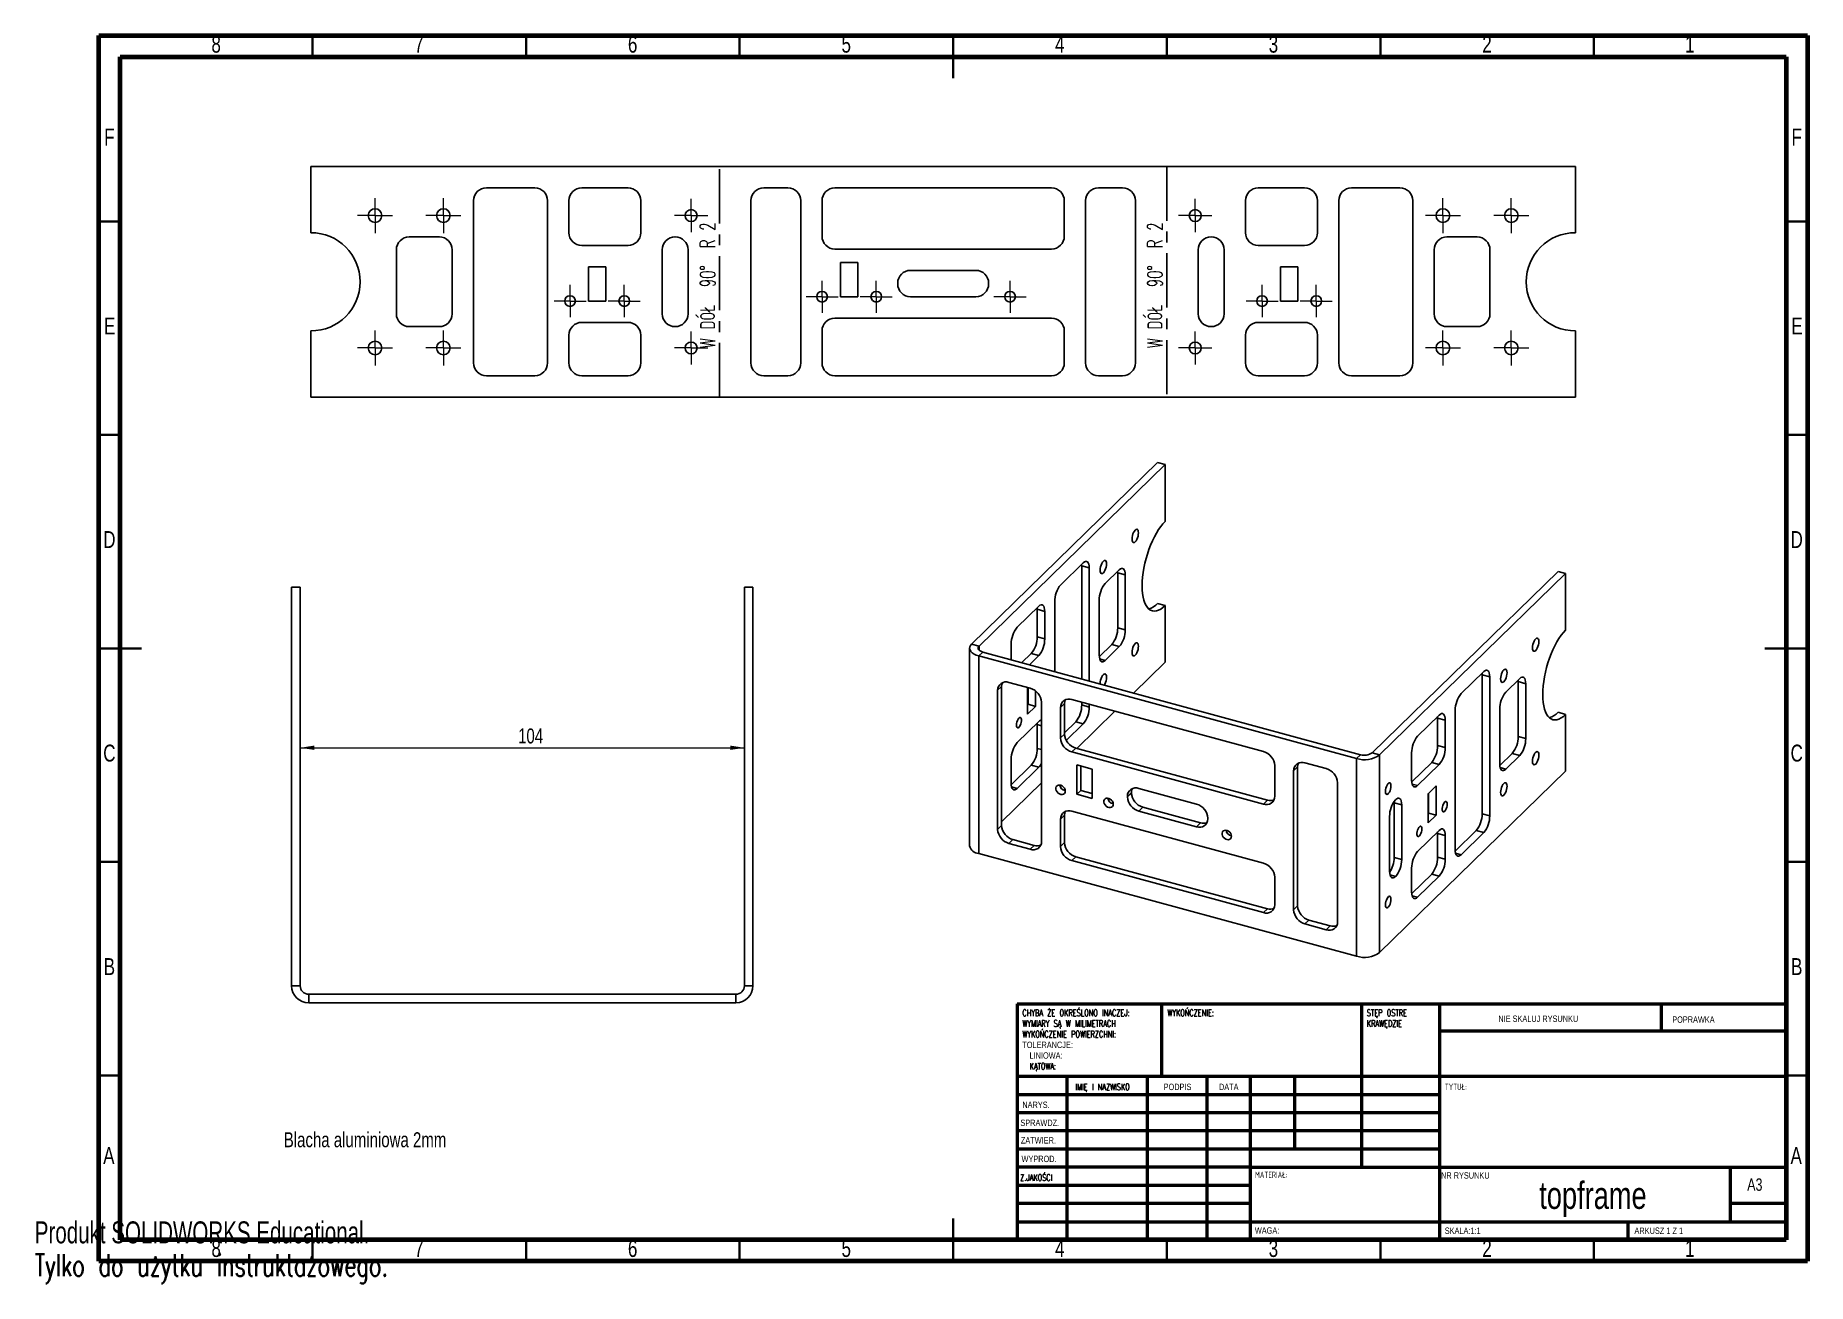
# Model space of a CAD drawing. Header units: millimetres. Extents: x 0 to 415, y 0 to 292.
import ezdxf

# ---------------------------------------------------------------- set-up
doc = ezdxf.new("R2010")
doc.units = ezdxf.units.MM
doc.linetypes.add('CENTERX2', pattern=[20.32, 12.7, -2.54, 2.54, -2.54])
doc.styles.add('SLDTEXTSTYLE0', font='TXT', dxfattribs={"width": 0.75})
doc.styles.add('SLDTEXTSTYLE1', font='TXT', dxfattribs={"width": 0.75, "bigfont": 'bigfont'})
doc.styles.add('SLDTEXTSTYLE2', font='TXT', dxfattribs={"width": 0.6875})
doc.styles.add('SLDTEXTSTYLE3', font='TXT', dxfattribs={"width": 0.65, "bigfont": 'bigfont'})
doc.styles.add('SLDTEXTSTYLE4', font='TXT', dxfattribs={"width": 0.7})
doc.styles.add('SLDTEXTSTYLE5', font='TXT', dxfattribs={"width": 0.7, "bigfont": 'bigfont'})
doc.dimstyles.new('SLDDIMSTYLE0', dxfattribs={"dimtxt": 3.5, "dimasz": 3.302, "dimexe": 0, "dimexo": 0.0625, "dimgap": 0.875, "dimtad": 1, "dimrnd": 1e-09, "dimzin": 12, "dimdsep": 46, "dimtxsty": 'SLDTEXTSTYLE0', "dimsah": 1, "dimcen": 0.09, "dimadec": 0, "dimazin": 3, "dimtfac": 1, "dimtofl": 0, "dimtmove": 0, "dimatfit": 3, "dimfxl": 0, "dimfrac": 2, "dimtolj": 1, "dimtzin": 12, "dimarcsym": 0})

# ---------------------------------------------------------------- blocks, each defined once
blk = doc.blocks.new('SW_NOTE_0')
at = {"color": 0, "linetype": 'Continuous', "lineweight": 0, "char_height": 1.5, "attachment_point": 1}
for s, insert, style in [('CHYBA ŻE OKREŚLONO INACZEJ:', (0, 1.93), 'SLDTEXTSTYLE1'), ('WYMIARY SĄ W MILIMETRACH', (0, -0.57), 'SLDTEXTSTYLE1'), ('WYKOŃCZENIE POWIERZCHNI:', (0, -3.07), 'SLDTEXTSTYLE1'), ('TOLERANCJE:', (0, -5.57), 'SLDTEXTSTYLE0'), ('LINIOWA:', (1.69, -8.07), 'SLDTEXTSTYLE0'), ('KĄTOWA:', (1.69, -10.57), 'SLDTEXTSTYLE1')]:
    blk.add_mtext(s, dxfattribs=dict(at, insert=insert, style=style))
blk = doc.blocks.new('SW_NOTE_1')
at = {"color": 0, "linetype": 'Continuous', "lineweight": 0, "char_height": 1.5, "attachment_point": 1, "style": 'SLDTEXTSTYLE1'}
for s, insert in [('STĘP OSTRE', (0, 1.93)), ('KRAWĘDZIE', (0, -0.57))]:
    blk.add_mtext(s, dxfattribs=dict(at, insert=insert))
blk = doc.blocks.new('SW_CENTERMARKSYMBOL_0')
at = {"color": 0, "linetype": 'Continuous', "lineweight": 0}
for p, q in [((-2.5, 0), (-3.75, 0)), ((0, 0), (-2.5, 0)), ((0, 2.5), (0, 3.75)), ((0, 0), (0, 2.5)), ((0, 0), (0, -2.5)), ((0, 0), (2.5, 0)), ((2.5, 0), (3.75, 0)), ((0, -2.5), (0, -3.75))]:
    blk.add_line(p, q, dxfattribs=at)
blk = doc.blocks.new('SW_CENTERMARKSYMBOL_1')
at = {"color": 0, "linetype": 'Continuous', "lineweight": 0}
for p, q in [((-2.5, 0), (-3.75, 0)), ((0, 0), (-2.5, 0)), ((0, 2.5), (0, 3.75)), ((0, 0), (0, 2.5)), ((0, 0), (0, -2.5)), ((0, 0), (2.5, 0)), ((2.5, 0), (3.75, 0)), ((0, -2.5), (0, -3.75))]:
    blk.add_line(p, q, dxfattribs=at)
blk = doc.blocks.new('SW_CENTERMARKSYMBOL_2')
at = {"color": 0, "linetype": 'Continuous', "lineweight": 0}
for p, q in [((-2.5, 0), (-3.75, 0)), ((0, 0), (-2.5, 0)), ((0, 2.5), (0, 3.75)), ((0, 0), (0, 2.5)), ((0, 0), (0, -2.5)), ((0, 0), (2.5, 0)), ((2.5, 0), (3.75, 0)), ((0, -2.5), (0, -3.75))]:
    blk.add_line(p, q, dxfattribs=at)
blk = doc.blocks.new('SW_CENTERMARKSYMBOL_3')
at = {"color": 0, "linetype": 'Continuous', "lineweight": 0}
for p, q in [((-2.5, 0), (-3.9, 0)), ((0, 0), (-2.5, 0)), ((0, 2.5), (0, 3.9)), ((0, 0), (0, 2.5)), ((0, 0), (0, -2.5)), ((0, 0), (2.5, 0)), ((2.5, 0), (3.9, 0)), ((0, -2.5), (0, -3.9))]:
    blk.add_line(p, q, dxfattribs=at)
blk = doc.blocks.new('SW_CENTERMARKSYMBOL_4')
at = {"color": 0, "linetype": 'Continuous', "lineweight": 0}
for p, q in [((-2.5, 0), (-3.75, 0)), ((0, 0), (-2.5, 0)), ((0, 2.5), (0, 3.75)), ((0, 0), (0, 2.5)), ((0, 0), (0, -2.5)), ((0, 0), (2.5, 0)), ((2.5, 0), (3.75, 0)), ((0, -2.5), (0, -3.75))]:
    blk.add_line(p, q, dxfattribs=at)
blk = doc.blocks.new('SW_CENTERMARKSYMBOL_5')
at = {"color": 0, "linetype": 'Continuous', "lineweight": 0}
for p, q in [((-2.5, 0), (-4.1, 0)), ((0, 0), (-2.5, 0)), ((0, 2.5), (0, 4.1)), ((0, 0), (0, 2.5)), ((0, 0), (0, -2.5)), ((0, 0), (2.5, 0)), ((2.5, 0), (4.1, 0)), ((0, -2.5), (0, -4.1))]:
    blk.add_line(p, q, dxfattribs=at)
blk = doc.blocks.new('SW_CENTERMARKSYMBOL_6')
at = {"color": 0, "linetype": 'Continuous', "lineweight": 0}
for p, q in [((-2.5, 0), (-4.1, 0)), ((0, 0), (-2.5, 0)), ((0, 2.5), (0, 4.1)), ((0, 0), (0, 2.5)), ((0, 0), (0, -2.5)), ((0, 0), (2.5, 0)), ((2.5, 0), (4.1, 0)), ((0, -2.5), (0, -4.1))]:
    blk.add_line(p, q, dxfattribs=at)
blk = doc.blocks.new('SW_CENTERMARKSYMBOL_7')
at = {"color": 0, "linetype": 'Continuous', "lineweight": 0}
for p, q in [((-2.5, 0), (-4.1, 0)), ((0, 0), (-2.5, 0)), ((0, 2.5), (0, 4.1)), ((0, 0), (0, 2.5)), ((0, 0), (0, -2.5)), ((0, 0), (2.5, 0)), ((2.5, 0), (4.1, 0)), ((0, -2.5), (0, -4.1))]:
    blk.add_line(p, q, dxfattribs=at)
blk = doc.blocks.new('SW_CENTERMARKSYMBOL_8')
at = {"color": 0, "linetype": 'Continuous', "lineweight": 0}
for p, q in [((-2.5, 0), (-4.1, 0)), ((0, 0), (-2.5, 0)), ((0, 2.5), (0, 4.1)), ((0, 0), (0, 2.5)), ((0, 0), (0, -2.5)), ((0, 0), (2.5, 0)), ((2.5, 0), (4.1, 0)), ((0, -2.5), (0, -4.1))]:
    blk.add_line(p, q, dxfattribs=at)
blk = doc.blocks.new('SW_CENTERMARKSYMBOL_9')
at = {"color": 0, "linetype": 'Continuous', "lineweight": 0}
for p, q in [((-2.5, 0), (-3.75, 0)), ((0, 0), (-2.5, 0)), ((0, 2.5), (0, 3.75)), ((0, 0), (0, 2.5)), ((0, 0), (0, -2.5)), ((0, 0), (2.5, 0)), ((2.5, 0), (3.75, 0)), ((0, -2.5), (0, -3.75))]:
    blk.add_line(p, q, dxfattribs=at)
blk = doc.blocks.new('SW_CENTERMARKSYMBOL_10')
at = {"color": 0, "linetype": 'Continuous', "lineweight": 0}
for p, q in [((-2.5, 0), (-3.9, 0)), ((0, 0), (-2.5, 0)), ((0, 2.5), (0, 3.9)), ((0, 0), (0, 2.5)), ((0, 0), (0, -2.5)), ((0, 0), (2.5, 0)), ((2.5, 0), (3.9, 0)), ((0, -2.5), (0, -3.9))]:
    blk.add_line(p, q, dxfattribs=at)
blk = doc.blocks.new('SW_CENTERMARKSYMBOL_11')
at = {"color": 0, "linetype": 'Continuous', "lineweight": 0}
for p, q in [((-2.5, 0), (-3.75, 0)), ((0, 0), (-2.5, 0)), ((0, 2.5), (0, 3.75)), ((0, 0), (0, 2.5)), ((0, 0), (0, -2.5)), ((0, 0), (2.5, 0)), ((2.5, 0), (3.75, 0)), ((0, -2.5), (0, -3.75))]:
    blk.add_line(p, q, dxfattribs=at)
blk = doc.blocks.new('SW_CENTERMARKSYMBOL_12')
at = {"color": 0, "linetype": 'Continuous', "lineweight": 0}
for p, q in [((-2.5, 0), (-4.1, 0)), ((0, 0), (-2.5, 0)), ((0, 2.5), (0, 4.1)), ((0, 0), (0, 2.5)), ((0, 0), (0, -2.5)), ((0, 0), (2.5, 0)), ((2.5, 0), (4.1, 0)), ((0, -2.5), (0, -4.1))]:
    blk.add_line(p, q, dxfattribs=at)
blk = doc.blocks.new('SW_CENTERMARKSYMBOL_13')
at = {"color": 0, "linetype": 'Continuous', "lineweight": 0}
for p, q in [((-2.5, 0), (-4.1, 0)), ((0, 0), (-2.5, 0)), ((0, 2.5), (0, 4.1)), ((0, 0), (0, 2.5)), ((0, 0), (0, -2.5)), ((0, 0), (2.5, 0)), ((2.5, 0), (4.1, 0)), ((0, -2.5), (0, -4.1))]:
    blk.add_line(p, q, dxfattribs=at)
blk = doc.blocks.new('SW_CENTERMARKSYMBOL_14')
at = {"color": 0, "linetype": 'Continuous', "lineweight": 0}
for p, q in [((-2.5, 0), (-3.9, 0)), ((0, 0), (-2.5, 0)), ((0, 2.5), (0, 3.9)), ((0, 0), (0, 2.5)), ((0, 0), (0, -2.5)), ((0, 0), (2.5, 0)), ((2.5, 0), (3.9, 0)), ((0, -2.5), (0, -3.9))]:
    blk.add_line(p, q, dxfattribs=at)
blk = doc.blocks.new('SW_CENTERMARKSYMBOL_15')
at = {"color": 0, "linetype": 'Continuous', "lineweight": 0}
for p, q in [((-2.5, 0), (-4.1, 0)), ((0, 0), (-2.5, 0)), ((0, 2.5), (0, 4.1)), ((0, 0), (0, 2.5)), ((0, 0), (0, -2.5)), ((0, 0), (2.5, 0)), ((2.5, 0), (4.1, 0)), ((0, -2.5), (0, -4.1))]:
    blk.add_line(p, q, dxfattribs=at)
blk = doc.blocks.new('SW_CENTERMARKSYMBOL_16')
at = {"color": 0, "linetype": 'Continuous', "lineweight": 0}
for p, q in [((-2.5, 0), (-4.1, 0)), ((0, 0), (-2.5, 0)), ((0, 2.5), (0, 4.1)), ((0, 0), (0, 2.5)), ((0, 0), (0, -2.5)), ((0, 0), (2.5, 0)), ((2.5, 0), (4.1, 0)), ((0, -2.5), (0, -4.1))]:
    blk.add_line(p, q, dxfattribs=at)
blk = doc.blocks.new('SW_CENTERMARKSYMBOL_17')
at = {"color": 0, "linetype": 'Continuous', "lineweight": 0}
for p, q in [((-2.5, 0), (-3.75, 0)), ((0, 0), (-2.5, 0)), ((0, 2.5), (0, 3.75)), ((0, 0), (0, 2.5)), ((0, 0), (0, -2.5)), ((0, 0), (2.5, 0)), ((2.5, 0), (3.75, 0)), ((0, -2.5), (0, -3.75))]:
    blk.add_line(p, q, dxfattribs=at)
blk = doc.blocks.new('SW_CENTERMARKSYMBOL_18')
at = {"color": 0, "linetype": 'Continuous', "lineweight": 0}
for p, q in [((-2.5, 0), (-3.9, 0)), ((0, 0), (-2.5, 0)), ((0, 2.5), (0, 3.9)), ((0, 0), (0, 2.5)), ((0, 0), (0, -2.5)), ((0, 0), (2.5, 0)), ((2.5, 0), (3.9, 0)), ((0, -2.5), (0, -3.9))]:
    blk.add_line(p, q, dxfattribs=at)
blk = doc.blocks.new('_D')
at = {"color": 7, "linetype": 'Continuous', "lineweight": 18}
blk.add_line((62.13, 125.23), (166.13, 125.23), dxfattribs=at)
for points in [[(62.13, 125.23), (65.43, 124.73), (65.43, 125.74)], [(166.13, 125.23), (162.83, 125.74), (162.83, 124.73)]]:
    blk.add_solid(points, dxfattribs=at)
at = {"color": 7, "linetype": 'Continuous', "lineweight": 18, "insert": (113.14, 129.75), "char_height": 3.5, "attachment_point": 1, "style": 'SLDTEXTSTYLE0'}
blk.add_mtext('104', dxfattribs=at)

msp = doc.modelspace()

# ---------------------------------------------------------------- linework, layer by layer
at = {"color": 7, "linetype": 'Continuous', "lineweight": 70}
for p, q in [((15, 5), (15, 292)), ((15, 292), (415, 292)), ((415, 292), (415, 5)), ((20, 10), (20, 287)), ((20, 287), (410, 287)), ((410, 287), (410, 10)), ((410, 10), (20, 10)), ((415, 5), (15, 5))]:
    msp.add_line(p, q, dxfattribs=at)
at = {"color": 7, "linetype": 'Continuous', "lineweight": 35}
for p, q in [((65, 287), (65, 292)), ((115, 287), (115, 292)), ((165, 287), (165, 292)), ((215, 292), (215, 282)), ((215, 287), (215, 292)), ((265, 287), (265, 292)), ((315, 287), (315, 292)), ((365, 287), (365, 292)), ((20, 248.5), (15, 248.5)), ((410, 248.5), (415, 248.5)), ((20, 198.5), (15, 198.5)), ((410, 198.5), (415, 198.5)), ((15, 148.5), (25, 148.5)), ((20, 148.5), (15, 148.5)), ((415, 148.5), (405, 148.5)), ((410, 148.5), (415, 148.5)), ((20, 98.5), (15, 98.5)), ((410, 98.5), (415, 98.5)), ((20, 48.5), (15, 48.5)), ((410, 48.5), (415, 48.5)), ((215, 5), (215, 15)), ((65, 10), (65, 5)), ((115, 10), (115, 5)), ((165, 10), (165, 5)), ((215, 10), (215, 5)), ((265, 10), (265, 5)), ((315, 10), (315, 5)), ((365, 10), (365, 5))]:
    msp.add_line(p, q, dxfattribs=at)
at = {"color": 7, "linetype": 'Continuous', "lineweight": 25}
for p, q in [((64.648, 261.344), (64.648, 245.844)), ((360.648, 261.344), (64.648, 261.344)), ((360.648, 245.844), (360.648, 261.344)), ((102.709, 253.344), (102.709, 215.344)), ((117.044, 256.344), (105.709, 256.344)), ((120.044, 215.344), (120.044, 253.344)), ((125.044, 253.344), (125.044, 245.844)), ((138.872, 256.344), (128.044, 256.344)), ((141.872, 245.844), (141.872, 253.344)), ((167.648, 253.344), (167.648, 215.344)), ((176.298, 256.344), (170.648, 256.344)), ((179.298, 215.344), (179.298, 253.344)), ((184.298, 253.344), (184.298, 245.016)), ((237.998, 256.344), (187.298, 256.344)), ((240.998, 245.016), (240.998, 253.344)), ((245.998, 253.344), (245.998, 215.344)), ((254.648, 256.344), (248.998, 256.344)), ((257.648, 215.344), (257.648, 253.344)), ((283.423, 245.844), (283.423, 253.344)), ((286.423, 256.344), (297.252, 256.344)), ((300.252, 253.344), (300.252, 245.844)), ((305.252, 215.344), (305.252, 253.344)), ((308.252, 256.344), (319.586, 256.344)), ((322.586, 253.344), (322.586, 215.344)), ((94.709, 244.844), (87.648, 244.844)), ((149.935, 244.844), (149.872, 244.844)), ((275.36, 244.844), (275.423, 244.844)), ((330.586, 244.844), (337.648, 244.844)), ((84.648, 241.844), (84.648, 226.844)), ((97.709, 226.844), (97.709, 241.844)), ((128.044, 242.844), (138.872, 242.844)), ((146.872, 241.844), (146.872, 226.844)), ((152.935, 226.844), (152.935, 241.844)), ((187.298, 242.016), (237.998, 242.016)), ((272.36, 226.844), (272.36, 241.844)), ((278.423, 241.844), (278.423, 226.844)), ((297.252, 242.844), (286.423, 242.844)), ((327.586, 226.844), (327.586, 241.844)), ((340.648, 241.844), (340.648, 226.844)), ((133.648, 237.844), (129.648, 237.844)), ((129.648, 237.844), (129.648, 229.844)), ((133.648, 229.844), (133.648, 237.844)), ((192.648, 238.844), (188.648, 238.844)), ((188.648, 238.844), (188.648, 230.844)), ((192.648, 230.844), (192.648, 238.844)), ((220.298, 237.016), (204.998, 237.016)), ((295.648, 237.844), (291.648, 237.844)), ((291.648, 237.844), (291.648, 229.844)), ((295.648, 229.844), (295.648, 237.844)), ((201.998, 234.016), (201.998, 233.844)), ((223.298, 233.844), (223.298, 234.016)), ((129.648, 229.844), (133.648, 229.844)), ((188.648, 230.844), (192.648, 230.844)), ((204.998, 230.844), (220.298, 230.844)), ((291.648, 229.844), (295.648, 229.844)), ((138.872, 224.844), (128.044, 224.844)), ((237.998, 225.844), (187.298, 225.844)), ((286.423, 224.844), (297.252, 224.844)), ((64.648, 222.844), (64.648, 207.344)), ((87.648, 223.844), (94.709, 223.844)), ((125.044, 221.844), (125.044, 215.344)), ((141.872, 215.344), (141.872, 221.844)), ((149.872, 223.844), (149.935, 223.844)), ((184.298, 222.844), (184.298, 215.344)), ((240.998, 215.344), (240.998, 222.844)), ((275.423, 223.844), (275.36, 223.844)), ((283.423, 215.344), (283.423, 221.844)), ((300.252, 221.844), (300.252, 215.344)), ((337.648, 223.844), (330.586, 223.844)), ((360.648, 207.344), (360.648, 222.844)), ((105.709, 212.344), (117.044, 212.344)), ((128.044, 212.344), (138.872, 212.344)), ((170.648, 212.344), (176.298, 212.344)), ((187.298, 212.344), (237.998, 212.344)), ((248.998, 212.344), (254.648, 212.344)), ((297.252, 212.344), (286.423, 212.344)), ((319.586, 212.344), (308.252, 212.344)), ((64.648, 207.344), (360.648, 207.344)), ((219.308, 149.526), (262.844, 192.019)), ((221.076, 149.045), (264.613, 191.538)), ((264.613, 191.538), (262.844, 192.019)), ((264.613, 191.538), (264.613, 178.252)), ((240.16, 163.386), (245.45, 168.548)), ((245.067, 168.175), (245.081, 167.824)), ((246.85, 167.343), (245.081, 167.824)), ((245.081, 167.824), (245.081, 141.356)), ((246.85, 167.343), (246.85, 140.876)), ((250.584, 163.702), (253.879, 166.918)), ((253.496, 166.545), (253.511, 166.194)), ((255.279, 165.713), (253.511, 166.194)), ((253.511, 166.194), (253.511, 153.337)), ((356.593, 166.54), (313.056, 124.047)), ((358.362, 166.06), (314.825, 123.566)), ((356.593, 166.54), (358.362, 166.06)), ((358.362, 152.773), (358.362, 166.06)), ((62.128, 162.806), (60.128, 162.806)), ((60.128, 69.519), (60.128, 162.806)), ((62.128, 69.519), (62.128, 162.806)), ((166.128, 162.806), (168.128, 162.806)), ((166.128, 162.806), (166.128, 69.519)), ((168.128, 162.806), (168.128, 69.519)), ((255.279, 165.713), (255.279, 152.856)), ((229.973, 153.443), (235.027, 158.375)), ((234.644, 158.001), (234.658, 157.651)), ((236.427, 157.17), (234.658, 157.651)), ((234.658, 157.651), (234.658, 151.222)), ((238.76, 143.074), (238.76, 159.448)), ((249.183, 146.906), (249.183, 159.764)), ((264.613, 158.537), (262.844, 159.018)), ((264.613, 158.537), (264.613, 145.251)), ((236.427, 157.17), (236.427, 150.741)), ((219.308, 149.526), (221.076, 149.045)), ((228.573, 145.843), (228.573, 149.505)), ((236.427, 150.741), (234.658, 151.222)), ((252.11, 149.399), (249.198, 146.556)), ((253.879, 148.918), (252.11, 149.399)), ((255.279, 152.856), (253.511, 153.337)), ((218.845, 148.564), (218.845, 102.277)), ((220.978, 146.742), (221.912, 147.653)), ((220.978, 100.455), (220.978, 146.742)), ((309.42, 122.706), (220.978, 146.742)), ((221.076, 148.084), (221.076, 149.045)), ((310.354, 123.617), (221.912, 147.653)), ((233.258, 147.284), (231.082, 145.161)), ((235.027, 146.803), (232.851, 144.68)), ((235.027, 146.803), (233.258, 147.284)), ((250.584, 145.701), (249.282, 146.055)), ((253.879, 148.918), (250.584, 145.701)), ((264.613, 145.251), (257.238, 138.052)), ((333.909, 137.907), (339.198, 143.07)), ((338.829, 142.345), (338.815, 142.696)), ((340.598, 141.865), (338.829, 142.345)), ((338.829, 109.773), (338.829, 142.345)), ((340.598, 141.865), (340.598, 109.292)), ((344.332, 138.223), (347.628, 141.44)), ((347.259, 140.715), (347.245, 141.066)), ((226.334, 139.594), (225.4, 138.683)), ((225.4, 138.683), (225.4, 106.111)), ((226.334, 139.594), (226.334, 107.022)), ((233.051, 139.175), (228.054, 140.533)), ((232.411, 133.107), (232.411, 139.349)), ((232.509, 139.323), (232.509, 135.41)), ((234.278, 138.55), (234.278, 134.929)), ((349.028, 140.235), (347.259, 140.715)), ((347.259, 127.858), (347.259, 140.715)), ((349.028, 140.235), (349.028, 127.377)), ((232.509, 135.41), (232.411, 135.315)), ((234.278, 134.929), (232.411, 133.107)), ((234.278, 134.929), (232.509, 135.41)), ((235.704, 103.31), (235.704, 135.883)), ((241.059, 135.592), (240.126, 134.681)), ((240.126, 134.681), (240.126, 127.543)), ((241.059, 135.592), (241.059, 128.454)), ((287.619, 124.345), (242.779, 136.531)), ((252.87, 133.789), (243.961, 125.094)), ((245.081, 135.906), (245.081, 135.252)), ((246.85, 134.771), (245.081, 135.252)), ((246.85, 135.425), (246.85, 134.771)), ((323.721, 127.964), (328.775, 132.896)), ((332.509, 101.396), (332.509, 133.969)), ((342.932, 121.427), (342.932, 134.285)), ((356.593, 133.539), (358.362, 133.059)), ((358.362, 119.773), (358.362, 133.059)), ((229.973, 126.442), (235.027, 131.374)), ((234.644, 131.001), (234.658, 130.65)), ((235.704, 130.366), (234.658, 130.65)), ((234.658, 130.65), (234.658, 125.078)), ((243.681, 131.314), (241.059, 128.755)), ((245.45, 130.833), (241.477, 126.956)), ((245.45, 130.833), (243.681, 131.314)), ((328.406, 132.172), (328.392, 132.523)), ((330.175, 131.691), (328.406, 132.172)), ((328.406, 125.743), (328.406, 132.172)), ((330.175, 131.691), (330.175, 125.263)), ((235.704, 124.794), (234.658, 125.078)), ((241.059, 128.454), (240.126, 127.543)), ((243.713, 125.161), (242.779, 124.25)), ((243.713, 125.161), (288.553, 112.975)), ((330.175, 125.263), (328.406, 125.743)), ((349.028, 127.377), (347.259, 127.858)), ((228.573, 116.932), (228.573, 122.504)), ((233.258, 121.14), (228.587, 116.582)), ((235.027, 120.66), (229.973, 115.727)), ((235.027, 120.66), (233.258, 121.14)), ((242.779, 124.25), (287.619, 112.064)), ((247.511, 120.245), (243.973, 121.206)), ((243.973, 121.206), (243.973, 114.349)), ((244.907, 120.953), (244.907, 115.26)), ((290.273, 113.914), (290.273, 121.052)), ((295.628, 120.761), (294.695, 119.85)), ((295.628, 120.761), (295.628, 88.189)), ((302.345, 120.343), (297.348, 121.701)), ((310.354, 123.617), (309.42, 122.706)), ((309.42, 122.706), (309.42, 76.419)), ((313.056, 124.047), (314.825, 123.566)), ((314.825, 123.566), (314.825, 77.279)), ((322.321, 117.597), (322.321, 124.026)), ((322.335, 117.246), (327.006, 121.805)), ((328.775, 121.325), (323.721, 116.392)), ((328.775, 121.325), (327.006, 121.805)), ((342.946, 121.077), (345.859, 123.92)), ((344.332, 120.222), (343.03, 120.576)), ((347.628, 123.439), (344.332, 120.222)), ((347.628, 123.439), (345.859, 123.92)), ((235.704, 117.035), (226.334, 107.889)), ((247.511, 113.388), (247.511, 120.245)), ((294.695, 119.85), (294.695, 87.278)), ((304.998, 84.478), (304.998, 117.05)), ((314.825, 77.279), (358.362, 119.773)), ((323.721, 116.392), (322.42, 116.746)), ((328.026, 116.308), (326.16, 114.486)), ((328.026, 109.451), (328.026, 116.308)), ((229.973, 115.727), (228.671, 116.081)), ((244.907, 115.26), (243.973, 114.349)), ((243.973, 114.349), (247.511, 113.388)), ((244.907, 115.26), (247.511, 114.552)), ((256.714, 114.771), (255.78, 113.86)), ((256.714, 114.623), (255.78, 113.712)), ((255.78, 113.86), (255.78, 113.712)), ((256.714, 114.771), (256.714, 114.623)), ((271.965, 112.033), (258.434, 115.71)), ((288.553, 112.975), (287.619, 112.064)), ((318.219, 112.372), (318.21, 112.647)), ((319.988, 111.891), (318.219, 112.372)), ((318.219, 99.514), (318.219, 112.372)), ((318.558, 113.067), (318.588, 113.096)), ((326.16, 114.486), (326.16, 107.629)), ((326.258, 109.931), (326.258, 114.582)), ((241.059, 109.448), (240.126, 108.537)), ((240.126, 108.537), (240.126, 102.109)), ((241.059, 109.448), (241.059, 103.02)), ((287.619, 98.201), (242.779, 110.388)), ((259.367, 111.33), (258.434, 110.419)), ((258.434, 110.419), (271.965, 106.742)), ((259.367, 111.33), (272.898, 107.653)), ((274.618, 108.592), (274.618, 108.74)), ((317.158, 96.271), (317.158, 109.129)), ((319.988, 111.891), (319.988, 99.033)), ((326.16, 109.836), (326.258, 109.931)), ((326.16, 107.629), (328.026, 109.451)), ((326.258, 109.931), (328.026, 109.451)), ((340.598, 109.292), (338.829, 109.773)), ((226.334, 107.022), (225.4, 106.111)), ((228.987, 103.729), (228.054, 102.818)), ((228.987, 103.729), (233.984, 102.371)), ((272.898, 107.653), (271.965, 106.742)), ((323.721, 100.963), (328.775, 105.895)), ((328.406, 105.171), (328.392, 105.522)), ((330.175, 104.691), (328.406, 105.171)), ((328.406, 99.6), (328.406, 105.171)), ((330.175, 104.691), (330.175, 99.119)), ((332.523, 101.046), (337.429, 105.835)), ((339.198, 105.354), (333.909, 100.192)), ((339.198, 105.354), (337.429, 105.835)), ((220.978, 100.455), (309.42, 76.419)), ((228.054, 102.818), (233.051, 101.46)), ((233.984, 102.371), (233.051, 101.46)), ((241.059, 103.02), (240.126, 102.109)), ((243.713, 99.727), (242.779, 98.816)), ((243.713, 99.727), (288.553, 87.54)), ((330.175, 99.119), (328.406, 99.6)), ((333.909, 100.192), (332.607, 100.545)), ((242.779, 98.816), (287.619, 86.629)), ((318.588, 95.095), (317.246, 95.46)), ((318.558, 95.066), (317.257, 95.42)), ((319.988, 99.033), (318.219, 99.514)), ((322.321, 91.453), (322.321, 97.025)), ((322.335, 91.103), (327.006, 95.662)), ((328.775, 95.181), (327.006, 95.662)), ((290.273, 88.48), (290.273, 94.909)), ((318.588, 95.095), (318.558, 95.066)), ((328.775, 95.181), (323.721, 90.248)), ((288.553, 87.54), (287.619, 86.629)), ((295.628, 88.189), (294.695, 87.278)), ((323.721, 90.248), (322.42, 90.602)), ((298.281, 84.896), (297.348, 83.985)), ((297.348, 83.985), (302.345, 82.627)), ((298.281, 84.896), (303.278, 83.538)), ((303.278, 83.538), (302.345, 82.627)), ((60.128, 69.519), (62.128, 69.519)), ((64.128, 65.519), (64.128, 67.519)), ((164.128, 67.519), (64.128, 67.519)), ((164.128, 67.519), (164.128, 65.519)), ((166.128, 69.519), (168.128, 69.519)), ((164.128, 65.519), (64.128, 65.519))]:
    msp.add_line(p, q, dxfattribs=at)
at = {"color": 7, "linetype": 'CENTERX2'}
for p, q in [((160.291, 207.344), (160.291, 261.344)), ((265.004, 261.344), (265.004, 207.344))]:
    msp.add_line(p, q, dxfattribs=at)
at = {"color": 7, "linetype": 'Continuous', "lineweight": 50}
for p, q in [((230, 65.25), (410, 65.25)), ((230, 65.25), (230, 10)), ((263.8, 48.25), (263.8, 65.25)), ((310.6, 65.25), (310.6, 27)), ((328.8, 65.25), (328.8, 10)), ((380.8, 58.875), (380.8, 65.25)), ((410, 58.875), (328.8, 58.875)), ((410, 48.25), (230, 48.25)), ((241.564, 48.25), (241.564, 10)), ((260.442, 48.25), (260.442, 10)), ((274.399, 48.25), (274.399, 10)), ((284.6, 10), (284.6, 48.25)), ((295, 31.25), (295, 48.25)), ((328.8, 44), (230, 44)), ((328.8, 39.75), (230, 39.75)), ((328.8, 35.5), (230, 35.5)), ((328.8, 31.25), (230, 31.25)), ((284.6, 27), (230, 27)), ((284.6, 27), (410, 27)), ((397, 14.25), (397, 27)), ((284.6, 22.75), (230, 22.75)), ((284.6, 18.5), (230, 18.5)), ((410, 18.5), (397, 18.5)), ((230, 14.25), (410, 14.25)), ((373, 10), (373, 14.25))]:
    msp.add_line(p, q, dxfattribs=at)
at = {"color": 7, "linetype": 'Continuous', "lineweight": 25, "flags": 128}
for points in [[(256.866, 174.119), (256.892, 174.499), (256.966, 174.903), (257.085, 175.303), (257.239, 175.672), (257.42, 175.984), (257.613, 176.22), (257.806, 176.362), (257.986, 176.4), (258.141, 176.333), (258.259, 176.165), (258.334, 175.907), (258.36, 175.577), (258.334, 175.197), (258.259, 174.794), (258.141, 174.394), (257.986, 174.025), (257.806, 173.712), (257.613, 173.477), (257.42, 173.335), (257.239, 173.296), (257.085, 173.363), (256.966, 173.531), (256.892, 173.789), (256.866, 174.119)], [(264.613, 178.252), (264.087, 177.691), (263.566, 177.041), (263.055, 176.307), (262.559, 175.497), (262.083, 174.619), (261.632, 173.681), (261.208, 172.692), (260.818, 171.661), (260.465, 170.599), (260.151, 169.516), (259.88, 168.422), (259.655, 167.327), (259.477, 166.243), (259.349, 165.18), (259.272, 164.148), (259.246, 163.156), (259.272, 162.215), (259.349, 161.334), (259.477, 160.521), (259.655, 159.783), (259.88, 159.128), (260.151, 158.563), (260.465, 158.092), (260.818, 157.72), (261.208, 157.452), (261.632, 157.288), (262.083, 157.232), (262.559, 157.283), (263.055, 157.441), (263.566, 157.705), (264.087, 158.071), (264.613, 158.537)], [(245.45, 168.548), (245.723, 168.766), (245.986, 168.876), (246.228, 168.874), (246.44, 168.762), (246.614, 168.542), (246.743, 168.224), (246.823, 167.819), (246.85, 167.343)], [(249.399, 166.831), (249.424, 167.211), (249.499, 167.615), (249.618, 168.015), (249.772, 168.383), (249.952, 168.696), (250.146, 168.932), (250.339, 169.073), (250.519, 169.112), (250.674, 169.045), (250.792, 168.877), (250.867, 168.619), (250.892, 168.289), (250.867, 167.909), (250.792, 167.506), (250.674, 167.106), (250.519, 166.737), (250.339, 166.424), (250.146, 166.189), (249.952, 166.047), (249.772, 166.008), (249.618, 166.075), (249.499, 166.243), (249.424, 166.501), (249.399, 166.831)], [(253.879, 166.918), (254.152, 167.136), (254.415, 167.246), (254.657, 167.244), (254.869, 167.131), (255.043, 166.912), (255.173, 166.593), (255.252, 166.189), (255.279, 165.713)], [(235.027, 158.375), (235.3, 158.592), (235.562, 158.702), (235.804, 158.701), (236.017, 158.588), (236.191, 158.368), (236.32, 158.05), (236.4, 157.645), (236.427, 157.17)], [(220.978, 146.742), (220.392, 146.937), (219.881, 147.181), (219.46, 147.467), (219.141, 147.787), (218.935, 148.13), (218.848, 148.486), (218.882, 148.845), (219.037, 149.195), (219.308, 149.526)], [(256.866, 147.547), (256.892, 147.927), (256.966, 148.331), (257.085, 148.731), (257.239, 149.099), (257.42, 149.412), (257.613, 149.648), (257.806, 149.789), (257.986, 149.828), (258.141, 149.761), (258.259, 149.593), (258.334, 149.335), (258.36, 149.005), (258.334, 148.625), (258.259, 148.222), (258.141, 147.822), (257.986, 147.453), (257.806, 147.14), (257.613, 146.905), (257.42, 146.763), (257.239, 146.724), (257.085, 146.791), (256.966, 146.959), (256.892, 147.217), (256.866, 147.547)], [(352.108, 150.098), (352.082, 150.428), (352.008, 150.686), (351.889, 150.855), (351.734, 150.922), (351.554, 150.883), (351.361, 150.741), (351.168, 150.506), (350.988, 150.193), (350.833, 149.824), (350.714, 149.424), (350.64, 149.02), (350.614, 148.641), (350.64, 148.311), (350.714, 148.053), (350.833, 147.884), (350.988, 147.817), (351.168, 147.856), (351.361, 147.998), (351.554, 148.233), (351.734, 148.546), (351.889, 148.915), (352.008, 149.315), (352.082, 149.719), (352.108, 150.098)], [(358.362, 133.059), (357.836, 132.593), (357.315, 132.226), (356.804, 131.962), (356.308, 131.804), (355.832, 131.753), (355.38, 131.81), (354.957, 131.973), (354.567, 132.242), (354.213, 132.613), (353.899, 133.084), (353.628, 133.649), (353.403, 134.304), (353.226, 135.042), (353.098, 135.855), (353.02, 136.737), (352.995, 137.678), (353.02, 138.669), (353.098, 139.701), (353.226, 140.765), (353.403, 141.849), (353.628, 142.943), (353.899, 144.037), (354.213, 145.12), (354.567, 146.182), (354.957, 147.213), (355.38, 148.202), (355.832, 149.14), (356.308, 150.018), (356.804, 150.828), (357.315, 151.562), (357.836, 152.213), (358.362, 152.773)], [(221.912, 147.653), (221.585, 147.765), (221.306, 147.907), (221.086, 148.074), (220.934, 148.26), (220.856, 148.458), (220.854, 148.66), (220.928, 148.858), (221.076, 149.045)], [(250.584, 145.701), (250.31, 145.484), (250.048, 145.374), (249.806, 145.375), (249.594, 145.488), (249.419, 145.708), (249.29, 146.026), (249.21, 146.431), (249.183, 146.906)], [(249.4, 140.182), (249.399, 140.259), (249.424, 140.639), (249.499, 141.043), (249.618, 141.442), (249.772, 141.811), (249.952, 142.124), (250.146, 142.359), (250.339, 142.501), (250.519, 142.54), (250.674, 142.473), (250.792, 142.305), (250.867, 142.047), (250.892, 141.717), (250.867, 141.337), (250.792, 140.933), (250.674, 140.534), (250.519, 140.165), (250.381, 139.916)], [(339.198, 143.07), (339.471, 143.287), (339.734, 143.397), (339.976, 143.395), (340.188, 143.283), (340.362, 143.063), (340.492, 142.745), (340.571, 142.34), (340.598, 141.865)], [(344.641, 142.81), (344.615, 143.14), (344.541, 143.398), (344.422, 143.566), (344.267, 143.633), (344.087, 143.595), (343.894, 143.453), (343.701, 143.217), (343.521, 142.905), (343.366, 142.536), (343.247, 142.136), (343.173, 141.732), (343.147, 141.353), (343.173, 141.022), (343.247, 140.764), (343.366, 140.596), (343.521, 140.529), (343.701, 140.568), (343.894, 140.71), (344.087, 140.945), (344.267, 141.258), (344.422, 141.627), (344.541, 142.027), (344.615, 142.43), (344.641, 142.81)], [(347.628, 141.44), (347.901, 141.657), (348.163, 141.767), (348.405, 141.765), (348.618, 141.653), (348.792, 141.433), (348.921, 141.115), (349.001, 140.71), (349.028, 140.235)], [(226.513, 140.474), (226.385, 140.082), (226.334, 139.594)], [(241.239, 136.472), (241.11, 136.08), (241.059, 135.592)], [(328.775, 132.896), (329.048, 133.113), (329.311, 133.223), (329.553, 133.222), (329.765, 133.109), (329.939, 132.89), (330.068, 132.571), (330.148, 132.167), (330.175, 131.691)], [(229.798, 130.557), (229.824, 130.898), (229.899, 131.259), (230.017, 131.609), (230.168, 131.915), (230.338, 132.152), (230.511, 132.297), (230.673, 132.339), (230.809, 132.272), (230.907, 132.104), (230.958, 131.849), (230.958, 131.529), (230.907, 131.174), (230.809, 130.815), (230.673, 130.483), (230.511, 130.208), (230.338, 130.015), (230.168, 129.921), (230.017, 129.933), (229.899, 130.052), (229.824, 130.266), (229.798, 130.557)], [(295.807, 121.642), (295.679, 121.249), (295.628, 120.761)], [(344.332, 120.222), (344.059, 120.005), (343.796, 119.895), (343.554, 119.896), (343.342, 120.009), (343.168, 120.229), (343.038, 120.547), (342.959, 120.952), (342.932, 121.427)], [(352.108, 123.526), (352.082, 123.856), (352.008, 124.114), (351.889, 124.282), (351.734, 124.349), (351.554, 124.311), (351.361, 124.169), (351.168, 123.933), (350.988, 123.621), (350.833, 123.252), (350.714, 122.852), (350.64, 122.448), (350.614, 122.068), (350.64, 121.738), (350.714, 121.48), (350.833, 121.312), (350.988, 121.245), (351.168, 121.284), (351.361, 121.426), (351.554, 121.661), (351.734, 121.974), (351.889, 122.343), (352.008, 122.743), (352.082, 123.146), (352.108, 123.526)], [(229.973, 115.727), (229.7, 115.51), (229.437, 115.4), (229.195, 115.401), (228.983, 115.514), (228.809, 115.734), (228.68, 116.052), (228.6, 116.457), (228.573, 116.932)], [(241.232, 115.094), (241.182, 115.423), (241.039, 115.75), (240.815, 116.045), (240.53, 116.282), (240.209, 116.441), (239.88, 116.506), (239.573, 116.473), (239.316, 116.344), (239.13, 116.13), (239.033, 115.851), (239.033, 115.532), (239.13, 115.201), (239.316, 114.886), (239.573, 114.617), (239.88, 114.417), (240.209, 114.304), (240.53, 114.288), (240.815, 114.37), (241.039, 114.543), (241.182, 114.792), (241.232, 115.094)], [(317.479, 116.3), (317.453, 116.612), (317.375, 116.847), (317.254, 116.986), (317.097, 117.018), (316.919, 116.94), (316.733, 116.759), (316.554, 116.488), (316.398, 116.151), (316.276, 115.774), (316.199, 115.388), (316.172, 115.024), (316.199, 114.712), (316.276, 114.477), (316.398, 114.337), (316.554, 114.305), (316.733, 114.383), (316.919, 114.565), (317.097, 114.835), (317.254, 115.173), (317.375, 115.55), (317.453, 115.936), (317.479, 116.3)], [(323.721, 116.392), (323.448, 116.175), (323.186, 116.065), (322.943, 116.066), (322.731, 116.179), (322.557, 116.399), (322.428, 116.717), (322.348, 117.122), (322.321, 117.597)], [(344.641, 116.238), (344.615, 116.568), (344.541, 116.826), (344.422, 116.994), (344.267, 117.061), (344.087, 117.023), (343.894, 116.881), (343.701, 116.645), (343.521, 116.332), (343.366, 115.964), (343.247, 115.564), (343.173, 115.16), (343.147, 114.78), (343.173, 114.45), (343.247, 114.192), (343.366, 114.024), (343.521, 113.957), (343.701, 113.996), (343.894, 114.138), (344.087, 114.373), (344.267, 114.686), (344.422, 115.055), (344.541, 115.455), (344.615, 115.858), (344.641, 116.238)], [(252.464, 112.042), (252.415, 112.371), (252.272, 112.697), (252.047, 112.992), (251.762, 113.23), (251.441, 113.388), (251.112, 113.453), (250.805, 113.42), (250.548, 113.291), (250.362, 113.078), (250.265, 112.799), (250.265, 112.479), (250.362, 112.148), (250.548, 111.834), (250.805, 111.564), (251.112, 111.364), (251.441, 111.251), (251.762, 111.235), (252.047, 111.317), (252.272, 111.49), (252.415, 111.739), (252.464, 112.042)], [(256.893, 115.651), (256.765, 115.259), (256.714, 114.771)], [(318.588, 113.096), (318.861, 113.313), (319.123, 113.423), (319.366, 113.422), (319.578, 113.309), (319.752, 113.089), (319.881, 112.771), (319.961, 112.366), (319.988, 111.891)], [(330.64, 112.002), (330.614, 112.292), (330.538, 112.506), (330.42, 112.625), (330.27, 112.638), (330.1, 112.543), (329.927, 112.35), (329.765, 112.075), (329.629, 111.744), (329.531, 111.384), (329.48, 111.029), (329.48, 110.709), (329.531, 110.454), (329.629, 110.286), (329.765, 110.22), (329.927, 110.261), (330.1, 110.406), (330.27, 110.643), (330.42, 110.949), (330.538, 111.299), (330.614, 111.66), (330.64, 112.002)], [(241.239, 110.329), (241.11, 109.936), (241.059, 109.448)], [(280.146, 104.518), (280.097, 104.847), (279.954, 105.174), (279.73, 105.469), (279.444, 105.706), (279.123, 105.865), (278.794, 105.93), (278.488, 105.897), (278.23, 105.768), (278.044, 105.554), (277.947, 105.275), (277.947, 104.956), (278.044, 104.624), (278.23, 104.31), (278.488, 104.041), (278.794, 103.841), (279.123, 103.728), (279.444, 103.711), (279.73, 103.794), (279.954, 103.967), (280.097, 104.216), (280.146, 104.518)], [(324.713, 106.217), (324.687, 106.507), (324.611, 106.721), (324.493, 106.84), (324.343, 106.853), (324.173, 106.758), (324, 106.565), (323.838, 106.29), (323.702, 105.959), (323.604, 105.599), (323.553, 105.244), (323.553, 104.924), (323.604, 104.669), (323.702, 104.501), (323.838, 104.435), (324, 104.476), (324.173, 104.621), (324.343, 104.858), (324.493, 105.164), (324.611, 105.514), (324.687, 105.875), (324.713, 106.217)], [(328.775, 105.895), (329.048, 106.113), (329.311, 106.223), (329.553, 106.221), (329.765, 106.109), (329.939, 105.889), (330.068, 105.571), (330.148, 105.166), (330.175, 104.691)], [(333.909, 100.192), (333.635, 99.974), (333.373, 99.864), (333.131, 99.866), (332.919, 99.978), (332.744, 100.198), (332.615, 100.516), (332.535, 100.921), (332.509, 101.396)], [(318.558, 95.066), (318.285, 94.849), (318.022, 94.739), (317.78, 94.741), (317.568, 94.853), (317.394, 95.073), (317.265, 95.391), (317.185, 95.796), (317.158, 96.271)], [(323.721, 90.248), (323.448, 90.031), (323.186, 89.921), (322.943, 89.923), (322.731, 90.035), (322.557, 90.255), (322.428, 90.573), (322.348, 90.978), (322.321, 91.453)], [(317.479, 89.727), (317.453, 90.04), (317.375, 90.275), (317.254, 90.414), (317.097, 90.446), (316.919, 90.368), (316.733, 90.187), (316.554, 89.916), (316.398, 89.579), (316.276, 89.202), (316.199, 88.816), (316.172, 88.452), (316.199, 88.14), (316.276, 87.904), (316.398, 87.765), (316.554, 87.733), (316.733, 87.811), (316.919, 87.993), (317.097, 88.263), (317.254, 88.6), (317.375, 88.977), (317.453, 89.363), (317.479, 89.727)]]:
    msp.add_lwpolyline(points, dxfattribs=at)
at = {"color": 7, "linetype": 'Continuous', "lineweight": 25}
for centre, radius in [((79.648, 249.844), 1.6), ((95.648, 249.844), 1.6), ((153.648, 249.844), 1.4), ((271.648, 249.844), 1.4), ((329.648, 249.844), 1.6), ((345.648, 249.844), 1.6), ((125.298, 229.844), 1.25), ((137.998, 229.844), 1.25), ((184.298, 230.844), 1.25), ((196.998, 230.844), 1.25), ((228.298, 230.844), 1.25), ((287.298, 229.844), 1.25), ((299.998, 229.844), 1.25), ((79.648, 218.844), 1.6), ((95.648, 218.844), 1.6), ((153.648, 218.844), 1.4), ((271.648, 218.844), 1.4), ((329.648, 218.844), 1.6), ((345.648, 218.844), 1.6)]:
    msp.add_circle(centre, radius, dxfattribs=at)
for centre, radius, start, end in [((105.709, 253.344), 3, 90, 180), ((117.044, 253.344), 3, 0, 90), ((128.044, 253.344), 3, 90, 180), ((138.872, 253.344), 3, 0, 90), ((170.648, 253.344), 3, 90, 180), ((176.298, 253.344), 3, 0, 90), ((187.298, 253.344), 3, 90, 180), ((237.998, 253.344), 3, 0, 90), ((248.998, 253.344), 3, 90, 180), ((254.648, 253.344), 3, 0, 90), ((286.423, 253.344), 3, 90, 180), ((297.252, 253.344), 3, 0, 90), ((308.252, 253.344), 3, 90, 180), ((319.586, 253.344), 3, 0, 90), ((64.648, 234.344), 11.5, 270, 90), ((87.648, 241.844), 3, 90, 180), ((94.709, 241.844), 3, 0, 90), ((128.044, 245.844), 3, 180, 270), ((138.872, 245.844), 3, 270, 0), ((149.872, 241.844), 3, 90, 180), ((149.935, 241.844), 3, 0, 90), ((187.298, 245.016), 3, 180, 270), ((237.998, 245.016), 3, 270, 0), ((275.36, 241.844), 3, 90, 180), ((275.423, 241.844), 3, 0, 90), ((286.423, 245.844), 3, 180, 270), ((297.252, 245.844), 3, 270, 0), ((330.586, 241.844), 3, 90, 180), ((337.648, 241.844), 3, 0, 90), ((360.648, 234.344), 11.5, 90, 270), ((204.998, 234.016), 3, 90, 180), ((220.298, 234.016), 3, 0, 90), ((204.998, 233.844), 3, 180, 270), ((220.298, 233.844), 3, 270, 0), ((87.648, 226.844), 3, 180, 270), ((94.709, 226.844), 3, 270, 0), ((128.044, 221.844), 3, 90, 180), ((138.872, 221.844), 3, 0, 90), ((149.872, 226.844), 3, 180, 270), ((149.935, 226.844), 3, 270, 0), ((187.298, 222.844), 3, 90, 180), ((237.998, 222.844), 3, 0, 90), ((275.36, 226.844), 3, 180, 270), ((275.423, 226.844), 3, 270, 0), ((286.423, 221.844), 3, 90, 180), ((297.252, 221.844), 3, 0, 90), ((330.586, 226.844), 3, 180, 270), ((337.648, 226.844), 3, 270, 0), ((105.709, 215.344), 3, 180, 270), ((117.044, 215.344), 3, 270, 0), ((128.044, 215.344), 3, 180, 270), ((138.872, 215.344), 3, 270, 0), ((170.648, 215.344), 3, 180, 270), ((176.298, 215.344), 3, 270, 0), ((187.298, 215.344), 3, 180, 270), ((237.998, 215.344), 3, 270, 0), ((248.998, 215.344), 3, 180, 270), ((254.648, 215.344), 3, 270, 0), ((286.423, 215.344), 3, 180, 270), ((297.252, 215.344), 3, 270, 0), ((308.252, 215.344), 3, 180, 270), ((319.586, 215.344), 3, 270, 0), ((244.895, 159.484), 6.135, 140.51294, 180.34344), ((255.318, 159.8), 6.135, 140.51294, 180.34344), ((259.665, 161.92), 4.305, 284.92431, 317.62104), ((234.708, 149.541), 6.135, 140.51294, 180.34344), ((228.523, 151.185), 6.135, 320.51294, 0.34344), ((230.292, 150.705), 6.135, 320.51294, 0.34344), ((247.376, 153.3), 6.135, 320.51294, 0.34344), ((249.144, 152.819), 6.135, 320.51294, 0.34344), ((227.35, 138.714), 1.95, 68.8623, 180.92226), ((232.067, 135.667), 3.643, 3.39156, 74.33381), ((338.643, 134.006), 6.135, 140.51294, 180.34344), ((349.067, 134.322), 6.135, 140.51294, 180.34344), ((242.076, 134.712), 1.95, 68.8623, 180.92226), ((238.946, 135.215), 6.135, 320.51294, 0.34344), ((240.715, 134.734), 6.135, 320.51294, 0.34344), ((353.488, 136.318), 4.166, 284.36645, 318.17891), ((235.753, 130.772), 0.944, 92.99819, 140.33238), ((234.708, 122.541), 6.135, 140.51294, 180.34344), ((228.523, 125.042), 6.135, 320.51294, 0.34344), ((243.763, 127.759), 3.643, 183.39156, 254.33381), ((244.697, 128.67), 3.643, 183.39156, 254.33381), ((328.456, 124.063), 6.135, 140.51294, 180.34344), ((322.271, 125.706), 6.135, 320.51294, 0.34344), ((324.04, 125.226), 6.135, 320.51294, 0.34344), ((341.124, 127.821), 6.135, 320.51294, 0.34344), ((342.893, 127.34), 6.135, 320.51294, 0.34344), ((232.259, 123.293), 3.821, 316.42317, 334.38755), ((286.635, 120.837), 3.643, 3.39156, 74.33381), ((296.645, 119.882), 1.95, 68.8623, 180.92226), ((301.361, 116.835), 3.643, 3.39156, 74.33381), ((311.251, 128.607), 6.179, 252.76056, 305.33439), ((311.27, 126.559), 3.082, 252.69603, 305.39891), ((241.452, 116.689), 1.505, 187.23744, 261.37263), ((252.684, 113.636), 1.505, 187.23744, 261.37263), ((257.73, 113.891), 1.95, 68.8623, 180.92226), ((259.417, 113.927), 3.643, 183.39156, 254.33381), ((260.351, 114.838), 3.643, 183.39156, 254.33381), ((270.981, 108.524), 3.643, 3.39156, 74.33381), ((288.323, 113.883), 1.95, 248.8623, 0.92226), ((289.239, 115.198), 2.327, 252.85196, 291.55291), ((323.293, 109.166), 6.135, 140.51294, 180.34344), ((242.076, 108.569), 1.95, 68.8623, 180.92226), ((272.668, 108.561), 1.95, 248.8623, 0.92226), ((332.695, 109.736), 6.135, 320.51294, 0.34344), ((334.463, 109.256), 6.135, 320.51294, 0.34344), ((229.038, 106.326), 3.643, 183.39156, 254.33381), ((229.971, 107.237), 3.643, 183.39156, 254.33381), ((273.585, 109.876), 2.327, 252.85196, 291.55291), ((280.366, 106.113), 1.505, 187.23744, 261.37263), ((221.224, 102.903), 2.46, 194.73377, 264.26327), ((233.754, 103.279), 1.95, 248.8623, 0.92226), ((234.67, 104.594), 2.327, 252.85196, 291.55291), ((243.763, 102.324), 3.643, 183.39156, 254.33381), ((244.697, 103.235), 3.643, 183.39156, 254.33381), ((328.456, 97.062), 6.135, 140.51294, 180.34344), ((322.271, 99.563), 6.135, 320.51294, 0.34344), ((286.635, 94.693), 3.643, 3.39156, 74.33381), ((311.551, 99.592), 6.669, 327.3672, 359.3277), ((313.853, 98.997), 6.135, 320.51294, 0.34344), ((324.04, 99.082), 6.135, 320.51294, 0.34344), ((288.323, 88.448), 1.95, 248.8623, 0.92226), ((289.239, 89.764), 2.327, 252.85196, 291.55291), ((298.332, 87.494), 3.643, 183.39156, 254.33381), ((299.265, 88.405), 3.643, 183.39156, 254.33381), ((303.048, 84.446), 1.95, 248.8623, 0.92226), ((303.964, 85.762), 2.327, 252.85196, 291.55291), ((311.266, 82.23), 6.098, 252.38388, 305.71107), ((64.128, 69.519), 4, 180, 270), ((64.128, 69.519), 2, 180, 270), ((164.128, 69.519), 4, 270, 0), ((164.128, 69.519), 2, 270, 0)]:
    msp.add_arc(centre, radius, start, end, dxfattribs=at)

# ---------------------------------------------------------------- block references
at = {"color": 7, "linetype": 'Continuous', "lineweight": 0}
for name, p in [('SW_CENTERMARKSYMBOL_16', (79.648, 249.844)), ('SW_CENTERMARKSYMBOL_15', (95.648, 249.844)), ('SW_CENTERMARKSYMBOL_18', (153.648, 249.844)), ('SW_CENTERMARKSYMBOL_10', (271.648, 249.844)), ('SW_CENTERMARKSYMBOL_7', (329.648, 249.844)), ('SW_CENTERMARKSYMBOL_8', (345.648, 249.844)), ('SW_CENTERMARKSYMBOL_17', (125.298, 229.844)), ('SW_CENTERMARKSYMBOL_11', (137.998, 229.844)), ('SW_CENTERMARKSYMBOL_1', (184.298, 230.844)), ('SW_CENTERMARKSYMBOL_0', (196.998, 230.844)), ('SW_CENTERMARKSYMBOL_2', (228.298, 230.844)), ('SW_CENTERMARKSYMBOL_9', (287.298, 229.844)), ('SW_CENTERMARKSYMBOL_4', (299.998, 229.844)), ('SW_CENTERMARKSYMBOL_12', (79.648, 218.844)), ('SW_CENTERMARKSYMBOL_13', (95.648, 218.844)), ('SW_CENTERMARKSYMBOL_14', (153.648, 218.844)), ('SW_CENTERMARKSYMBOL_3', (271.648, 218.844)), ('SW_CENTERMARKSYMBOL_6', (329.648, 218.844)), ('SW_CENTERMARKSYMBOL_5', (345.648, 218.844)), ('SW_NOTE_0', (231.182, 61.987)), ('SW_NOTE_1', (311.821, 61.987))]:
    msp.add_blockref(name, p, dxfattribs=at)

# ---------------------------------------------------------------- texts
for s, insert, char_height, attachment_point, style in [('8', (42.46, 291.973), 3.969, 2, 'SLDTEXTSTYLE0'), ('7', (89.96, 291.973), 3.969, 2, 'SLDTEXTSTYLE0'), ('6', (139.96, 291.973), 3.969, 2, 'SLDTEXTSTYLE0'), ('5', (189.96, 291.973), 3.969, 2, 'SLDTEXTSTYLE0'), ('4', (239.96, 291.973), 3.969, 2, 'SLDTEXTSTYLE0'), ('3', (289.96, 291.973), 3.969, 2, 'SLDTEXTSTYLE0'), ('2', (339.96, 291.973), 3.969, 2, 'SLDTEXTSTYLE0'), ('1', (387.46, 291.973), 3.969, 2, 'SLDTEXTSTYLE0'), ('F', (17.458, 270.223), 3.969, 2, 'SLDTEXTSTYLE0'), ('F', (412.458, 270.223), 3.969, 2, 'SLDTEXTSTYLE0'), ('E', (17.508, 225.973), 3.969, 2, 'SLDTEXTSTYLE0'), ('E', (412.508, 225.973), 3.969, 2, 'SLDTEXTSTYLE0'), ('D', (17.453, 175.973), 3.969, 2, 'SLDTEXTSTYLE0'), ('D', (412.453, 175.973), 3.969, 2, 'SLDTEXTSTYLE0'), ('C', (17.459, 125.973), 3.969, 2, 'SLDTEXTSTYLE0'), ('C', (412.459, 125.973), 3.969, 2, 'SLDTEXTSTYLE0'), ('B', (17.471, 75.973), 3.969, 2, 'SLDTEXTSTYLE0'), ('B', (412.471, 75.973), 3.969, 2, 'SLDTEXTSTYLE0'), ('WYKOŃCZENIE:', (265.123, 63.921), 1.5, 1, 'SLDTEXTSTYLE1'), ('NIE SKALUJ RYSUNKU', (342.615, 62.533), 1.5, 1, 'SLDTEXTSTYLE0'), ('POPRAWKA', (383.328, 62.335), 1.5, 1, 'SLDTEXTSTYLE0'), ('IMIĘ I NAZWISKO', (243.617, 46.576), 1.5, 1, 'SLDTEXTSTYLE1'), ('PODPIS', (264.268, 46.576), 1.5, 1, 'SLDTEXTSTYLE0'), ('DATA', (277.215, 46.576), 1.5, 1, 'SLDTEXTSTYLE0'), ('TYTUŁ:', (330.079, 46.576), 1.5, 1, 'SLDTEXTSTYLE1'), ('NARYS.', (231.182, 42.385), 1.5, 1, 'SLDTEXTSTYLE0'), ('SPRAWDZ.', (230.735, 38.162), 1.5, 1, 'SLDTEXTSTYLE0'), ('Blacha aluminiowa 2mm', (58.289, 35.204), 3.5, 1, 'SLDTEXTSTYLE0'), ('ZATWIER.', (230.839, 34.066), 1.5, 1, 'SLDTEXTSTYLE0'), ('A', (17.34, 31.723), 3.969, 2, 'SLDTEXTSTYLE0'), ('WYPROD.', (230.99, 29.716), 1.5, 1, 'SLDTEXTSTYLE0'), ('A', (412.34, 31.723), 3.969, 2, 'SLDTEXTSTYLE0'), ('Z.JAKOŚCI', (230.669, 25.35), 1.5, 1, 'SLDTEXTSTYLE1'), ('MATERIAŁ:', (285.646, 25.986), 1.5, 1, 'SLDTEXTSTYLE1'), ('NR RYSUNKU', (329.209, 25.843), 1.5, 1, 'SLDTEXTSTYLE0'), ('topframe', (364.763, 23.607), 6.35, 2, 'SLDTEXTSTYLE0'), ('A3', (400.871, 24.406), 2.9104, 1, 'SLDTEXTSTYLE0'), ('WAGA:', (285.618, 12.949), 1.4986, 1, 'SLDTEXTSTYLE0'), ('SKALA:1:1', (330.074, 12.9), 1.5, 1, 'SLDTEXTSTYLE0'), ('ARKUSZ 1 Z 1', (374.478, 12.9), 1.5, 1, 'SLDTEXTSTYLE2'), ('8', (42.46, 9.973), 3.969, 2, 'SLDTEXTSTYLE0'), ('7', (89.96, 9.973), 3.969, 2, 'SLDTEXTSTYLE0'), ('6', (139.96, 9.973), 3.969, 2, 'SLDTEXTSTYLE0'), ('5', (189.96, 9.973), 3.969, 2, 'SLDTEXTSTYLE0'), ('4', (239.96, 9.973), 3.969, 2, 'SLDTEXTSTYLE0'), ('3', (289.96, 9.973), 3.969, 2, 'SLDTEXTSTYLE0'), ('2', (339.96, 9.973), 3.969, 2, 'SLDTEXTSTYLE0'), ('1', (387.46, 9.973), 3.969, 2, 'SLDTEXTSTYLE0')]:
    msp.add_mtext(s, dxfattribs=dict(at, insert=insert, char_height=char_height, attachment_point=attachment_point, style=style))
at = {"color": 7, "linetype": 'Continuous', "lineweight": 0, "char_height": 3.5, "attachment_point": 2, "rotation": 90, "style": 'SLDTEXTSTYLE3'}
for insert in [(155.75, 233.551), (260.463, 233.551)]:
    msp.add_mtext('W DÓŁ  90\\M+1818B  R 2', dxfattribs=dict(at, insert=insert))
at = {"color": 7, "linetype": 'Continuous', "char_height": 5.1381, "attachment_point": 1}
for s, insert, style in [('Produkt SOLIDWORKS Educational.', (0, 14.331), 'SLDTEXTSTYLE4'), ('Tylko do użytku instruktażowego.', (0, 6.623), 'SLDTEXTSTYLE5')]:
    msp.add_mtext(s, dxfattribs=dict(at, insert=insert, style=style))

# ---------------------------------------------------------------- dimensions: what is measured, and where the dimension line sits
at = {"color": 7, "linetype": 'Continuous', "lineweight": 18}
dim = msp.add_linear_dim(base=(166.128, 125.234), p1=(62.128, 162.806), p2=(166.128, 162.806), angle=0, dimstyle='SLDDIMSTYLE0', dxfattribs=at)
dim.commit()
dim.dimension.update_dxf_attribs({"geometry": '_D', "text_midpoint": (117.016, 125.234), "dimtype": 160})

doc.saveas('drawing.dxf')
